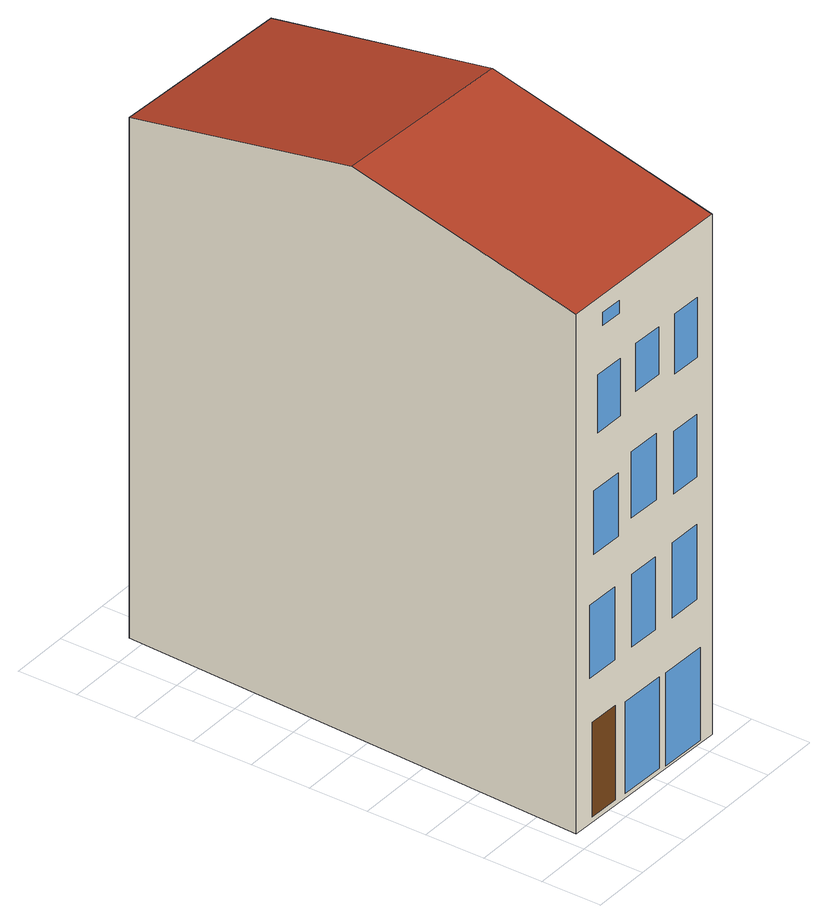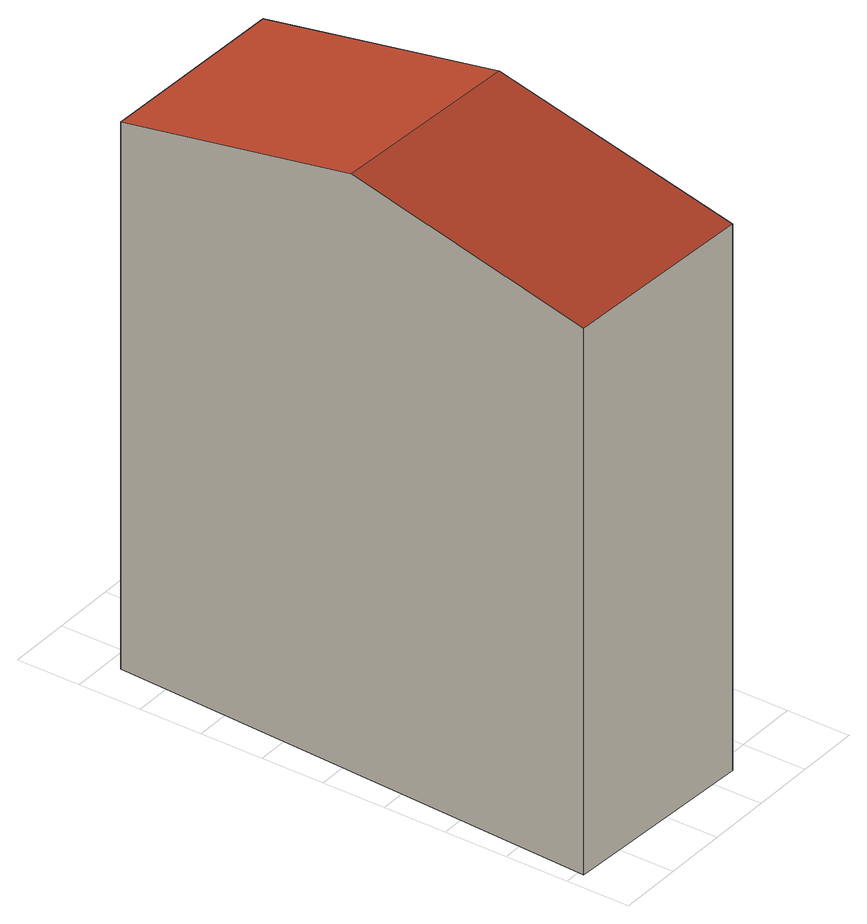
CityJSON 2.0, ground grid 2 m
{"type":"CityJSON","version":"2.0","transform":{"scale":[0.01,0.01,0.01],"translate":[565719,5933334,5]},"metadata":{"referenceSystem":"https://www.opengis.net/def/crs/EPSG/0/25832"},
"CityObjects":{
"building1":{"type":"Building","attributes":{"Gemeindeschluessel":"02100102","Geometrietyp2DReferenz":"3000","function":"31001_1010","roofType":"3100","measuredHeight":19.11,"storeysAboveGround":4},"address":[{"country":"Germany","locality":"Hamburg","thoroughfareNumber":"69","thoroughfareName":"Bei den Mühren"}],"geometry":[{"type":"MultiSurface","lod":"3","boundaries":[[[0,1,2,3]],[[4,5,6,7]],[[3,5,4,8,0]],[[5,3,2,6]],[[4,7,9,8],[10,11,12,13],[14,15,16,17],[18,19,20,21],[22,23,24,25],[26,27,28,29],[30,31,32,33],[34,35,36,37],[38,39,40,41],[42,43,44,45],[46,47,48,49],[50,51,52,53],[54,55,56,57],[58,59,60,61]],[[40,39,38,41]],[[13,12,11,10]],[[16,15,14,17]],[[20,19,18,21]],[[44,43,42,45]],[[25,24,23,22]],[[28,27,26,29]],[[48,47,46,49]],[[52,51,50,53]],[[32,31,30,33]],[[56,55,54,57]],[[60,59,58,61]],[[37,36,35,34]],[[6,2,1,9,7]],[[9,1,0,8]]],"semantics":{"surfaces":[{"type":"RoofSurface"},{"type":"GroundSurface"},{"type":"WallSurface"},{"type":"Window"},{"type":"Door"}],"values":[0,1,2,2,2,3,3,4,3,3,3,3,3,3,3,3,3,3,2,0]}}]}
},
"vertices":[
[84,859,1938],[712,827,1938],[751,1616,1775],[117,1647,1775],[50,62,26],[117,1647,26],[751,1616,26],[674,45,26],[50,62,1773],[674,45,1776],[433,52,41],[276,56,41],[276,56,349],[433,52,349],[124,60,44],[124,60,362],[229,57,362],[229,57,44],[111,60,517],[111,60,762],[226,57,762],[226,57,517],[412,52,519],[304,55,519],[304,55,763],[412,52,763],[131,60,922],[131,60,1136],[244,57,1136],[244,57,922],[148,59,1322],[148,59,1516],[253,57,1516],[253,57,1322],[247,57,1670],[173,59,1670],[173,59,1714],[247,57,1714],[462,51,35],[462,51,347],[621,47,347],[621,47,35],[491,50,517],[491,50,769],[605,47,769],[605,47,517],[498,50,930],[498,50,1140],[604,47,1140],[604,47,930],[302,55,953],[302,55,1176],[417,52,1176],[417,52,953],[503,50,1330],[503,50,1532],[606,47,1532],[606,47,1330],[324,55,1367],[324,55,1528],[429,52,1528],[429,52,1367]
]}
